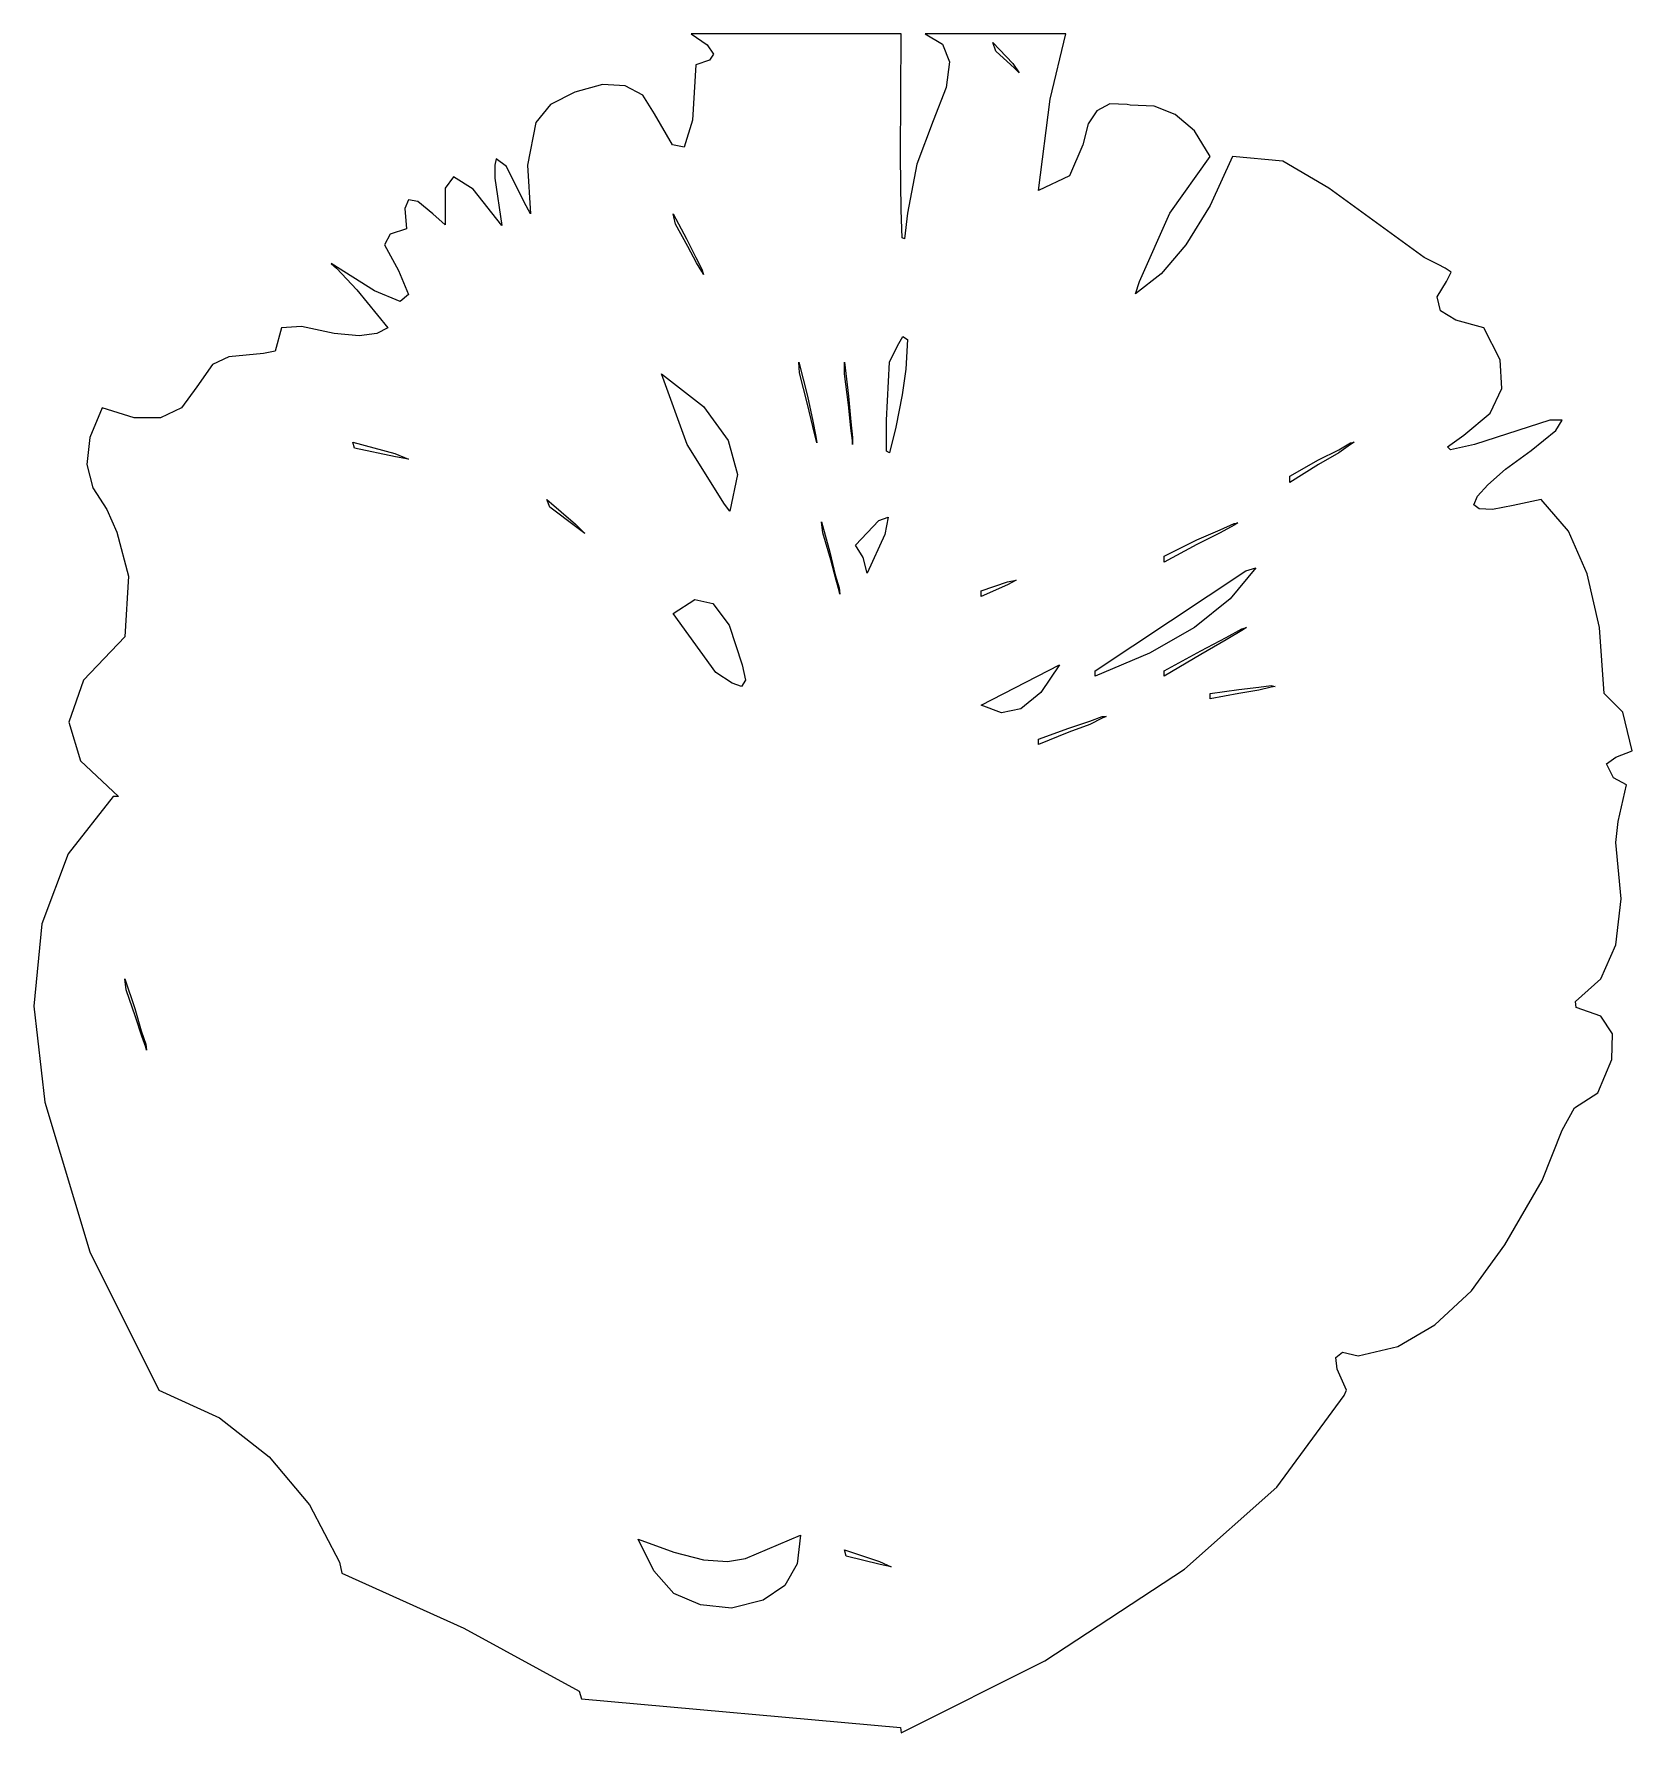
# Model space of a CAD drawing. Extents: x 4.48 to 6.54, y 12.68 to 14.87.
import ezdxf

# ---------------------------------------------------------------- set-up
doc = ezdxf.new("R2010")
doc.units = 0
doc.layers.get('0').update_dxf_attribs({"linetype": 'CONTINUOUS'})

msp = doc.modelspace()

# ---------------------------------------------------------------- linework, layer by layer
for p, q in [((5.5984, 14.8656), (5.3274, 14.8656)), ((5.3274, 14.8656), (5.3484, 14.8516)), ((5.3484, 14.8516), (5.3564, 14.8396)), ((5.5974, 14.7076), (5.5984, 14.8656)), ((5.8104, 14.8656), (5.6294, 14.8656)), ((5.6294, 14.8656), (5.6514, 14.8526)), ((5.6514, 14.8526), (5.6604, 14.8296)), ((5.7164, 14.8546), (5.7424, 14.8276)), ((5.7204, 14.8436), (5.7164, 14.8546)), ((5.7904, 14.7816), (5.8104, 14.8656)), ((5.3514, 14.8316), (5.3334, 14.8256)), ((5.3564, 14.8396), (5.3514, 14.8316)), ((5.6604, 14.8296), (5.6564, 14.7966)), ((5.7444, 14.8216), (5.7204, 14.8436)), ((5.7424, 14.8276), (5.7504, 14.8156)), ((5.3334, 14.8256), (5.3294, 14.7546)), ((5.7504, 14.8156), (5.7444, 14.8216)), ((5.1774, 14.7906), (5.1464, 14.7746)), ((5.2134, 14.8006), (5.1774, 14.7906)), ((5.2424, 14.7986), (5.2134, 14.8006)), ((5.2654, 14.7866), (5.2424, 14.7986)), ((5.2804, 14.7626), (5.2654, 14.7866)), ((5.6564, 14.7966), (5.6394, 14.7536)), ((5.1464, 14.7746), (5.1274, 14.7516)), ((5.3034, 14.7226), (5.2804, 14.7626)), ((5.7754, 14.6636), (5.7904, 14.7816)), ((5.8504, 14.7666), (5.8394, 14.7496)), ((5.8674, 14.7756), (5.8504, 14.7666)), ((5.8894, 14.7746), (5.8674, 14.7756)), ((5.8934, 14.7736), (5.8894, 14.7746)), ((5.9244, 14.7726), (5.8934, 14.7736)), ((5.9514, 14.7616), (5.9244, 14.7726)), ((5.9764, 14.7406), (5.9514, 14.7616)), ((5.1274, 14.7516), (5.1164, 14.6966)), ((5.3294, 14.7546), (5.3184, 14.7196)), ((5.6394, 14.7536), (5.6184, 14.6976)), ((5.8394, 14.7496), (5.8324, 14.7226)), ((5.9964, 14.7076), (5.9764, 14.7406)), ((5.3184, 14.7196), (5.3034, 14.7226)), ((5.8324, 14.7226), (5.8154, 14.6826)), ((5.0764, 14.7046), (5.0744, 14.6966)), ((5.0744, 14.6966), (5.0744, 14.6796)), ((5.0894, 14.6946), (5.0764, 14.7046)), ((5.1164, 14.6966), (5.1204, 14.6336)), ((5.5984, 14.6386), (5.5974, 14.7076)), ((5.6184, 14.6976), (5.6064, 14.6346)), ((5.9444, 14.6346), (5.9964, 14.7076)), ((6.0254, 14.7076), (5.9964, 14.6446)), ((6.0904, 14.7016), (6.0254, 14.7076)), ((6.1494, 14.6666), (6.0904, 14.7016)), ((5.0214, 14.6816), (5.0104, 14.6666)), ((5.0464, 14.6656), (5.0214, 14.6816)), ((5.0744, 14.6796), (5.0834, 14.6186)), ((5.1124, 14.6486), (5.0894, 14.6946)), ((5.8154, 14.6826), (5.7754, 14.6636)), ((4.9634, 14.6516), (4.9584, 14.6406)), ((4.9754, 14.6496), (4.9634, 14.6516)), ((5.0104, 14.6666), (5.0104, 14.6196)), ((5.0834, 14.6186), (5.0464, 14.6656)), ((6.2724, 14.5776), (6.1494, 14.6666)), ((4.9584, 14.6406), (4.9604, 14.6146)), ((4.9944, 14.6336), (4.9754, 14.6496)), ((5.0104, 14.6196), (4.9944, 14.6336)), ((5.1204, 14.6336), (5.1124, 14.6486)), ((5.3074, 14.6206), (5.3044, 14.6336)), ((5.3044, 14.6336), (5.3214, 14.6016)), ((5.5994, 14.6026), (5.5984, 14.6386)), ((5.6064, 14.6346), (5.6024, 14.6016)), ((5.9054, 14.5466), (5.9444, 14.6346)), ((5.9964, 14.6446), (5.9654, 14.5936)), ((4.9394, 14.6076), (4.9324, 14.5936)), ((4.9604, 14.6146), (4.9394, 14.6076)), ((5.3234, 14.5916), (5.3074, 14.6206)), ((4.9324, 14.5936), (4.9504, 14.5606)), ((5.3214, 14.6016), (5.3334, 14.5776)), ((5.3344, 14.5706), (5.3234, 14.5916)), ((5.6024, 14.6016), (5.5994, 14.6026)), ((5.9654, 14.5936), (5.9334, 14.5566)), ((4.9194, 14.5346), (4.8634, 14.5696)), ((4.8634, 14.5696), (4.8704, 14.5636)), ((4.8704, 14.5636), (4.8964, 14.5356)), ((5.3334, 14.5776), (5.3414, 14.5626)), ((5.3414, 14.5596), (5.3344, 14.5706)), ((6.2904, 14.5686), (6.2724, 14.5776)), ((6.2994, 14.5636), (6.2904, 14.5686)), ((6.3074, 14.5586), (6.2994, 14.5636)), ((4.9504, 14.5606), (4.9634, 14.5296)), ((5.3414, 14.5626), (5.3434, 14.5556)), ((5.3434, 14.5556), (5.3414, 14.5596)), ((5.9334, 14.5566), (5.9004, 14.5306)), ((5.9004, 14.5306), (5.9054, 14.5466)), ((6.2894, 14.5266), (6.3014, 14.5466)), ((6.3014, 14.5466), (6.3074, 14.5586)), ((4.8964, 14.5356), (4.9364, 14.4866)), ((4.9524, 14.5206), (4.9194, 14.5346)), ((4.9634, 14.5296), (4.9524, 14.5206)), ((6.2934, 14.5086), (6.2894, 14.5266)), ((6.3134, 14.4966), (6.2934, 14.5086)), ((4.7994, 14.4866), (4.7914, 14.4566)), ((4.8254, 14.4886), (4.7994, 14.4866)), ((4.8674, 14.4796), (4.8254, 14.4886)), ((4.8994, 14.4766), (4.8674, 14.4796)), ((4.9224, 14.4796), (4.8994, 14.4766)), ((4.9364, 14.4866), (4.9224, 14.4796)), ((6.3494, 14.4866), (6.3134, 14.4966)), ((6.3704, 14.4456), (6.3494, 14.4866)), ((4.7914, 14.4566), (4.7764, 14.4536)), ((5.5834, 14.4426), (5.5934, 14.4636)), ((5.5934, 14.4636), (5.6004, 14.4756)), ((5.6004, 14.4756), (5.6064, 14.4716)), ((5.6064, 14.4716), (5.6044, 14.4336)), ((4.7104, 14.4396), (4.6904, 14.4106)), ((4.7314, 14.4496), (4.7104, 14.4396)), ((4.7764, 14.4536), (4.7314, 14.4496)), ((5.4674, 14.4286), (5.4664, 14.4426)), ((5.4664, 14.4426), (5.4774, 14.3986)), ((5.5254, 14.4276), (5.5254, 14.4426)), ((5.5254, 14.4426), (5.5304, 14.3986)), ((5.5794, 14.3676), (5.5834, 14.4426)), ((5.6044, 14.4336), (5.5994, 14.4006)), ((6.3724, 14.4086), (6.3704, 14.4456)), ((4.6904, 14.4106), (4.6704, 14.3836)), ((5.3224, 14.3366), (5.2894, 14.4276)), ((5.2894, 14.4276), (5.3434, 14.3856)), ((5.4774, 14.3886), (5.4674, 14.4286)), ((5.5304, 14.3876), (5.5254, 14.4276)), ((5.4774, 14.3986), (5.4844, 14.3666)), ((5.4844, 14.3596), (5.4774, 14.3886)), ((5.5304, 14.3986), (5.5334, 14.3656)), ((5.5994, 14.4006), (5.5914, 14.3586)), ((6.3574, 14.3766), (6.3724, 14.4086)), ((4.5684, 14.3836), (4.5524, 14.3456)), ((4.6094, 14.3706), (4.5684, 14.3836)), ((4.6434, 14.3706), (4.6094, 14.3706)), ((4.6704, 14.3836), (4.6434, 14.3706)), ((5.3434, 14.3856), (5.3754, 14.3416)), ((5.4844, 14.3666), (5.4884, 14.3466)), ((5.5334, 14.3576), (5.5304, 14.3876)), ((5.5794, 14.3276), (5.5794, 14.3676)), ((6.3234, 14.3486), (6.3574, 14.3766)), ((6.4344, 14.3676), (6.3934, 14.3546)), ((6.4504, 14.3676), (6.4344, 14.3676)), ((6.4424, 14.3546), (6.4504, 14.3676)), ((4.5524, 14.3456), (4.5484, 14.3106)), ((5.4884, 14.3436), (5.4844, 14.3596)), ((5.4884, 14.3466), (5.4894, 14.3386)), ((5.5334, 14.3656), (5.5354, 14.3456)), ((5.5354, 14.3416), (5.5334, 14.3576)), ((5.5354, 14.3456), (5.5354, 14.3366)), ((5.5914, 14.3586), (5.5834, 14.3256)), ((6.3024, 14.3336), (6.3234, 14.3486)), ((6.3934, 14.3546), (6.3374, 14.3366)), ((6.4104, 14.3286), (6.4424, 14.3546)), ((4.8914, 14.3396), (4.9454, 14.3246)), ((4.8934, 14.3316), (4.8914, 14.3396)), ((4.9464, 14.3206), (4.8934, 14.3316)), ((4.9454, 14.3246), (4.9634, 14.3176)), ((5.3704, 14.2596), (5.3224, 14.3366)), ((5.3754, 14.3416), (5.3874, 14.2976)), ((5.4894, 14.3386), (5.4884, 14.3436)), ((5.5354, 14.3366), (5.5354, 14.3416)), ((5.5834, 14.3256), (5.5794, 14.3276)), ((6.1364, 14.3166), (6.1624, 14.3296)), ((6.1624, 14.3256), (6.1364, 14.3106)), ((6.1624, 14.3296), (6.1774, 14.3386)), ((6.1774, 14.3366), (6.1624, 14.3256)), ((6.1774, 14.3386), (6.1824, 14.3396)), ((6.1824, 14.3396), (6.1774, 14.3366)), ((6.3064, 14.3296), (6.3024, 14.3336)), ((6.3374, 14.3366), (6.3064, 14.3296)), ((6.3774, 14.3046), (6.4104, 14.3286)), ((4.5484, 14.3106), (4.5564, 14.2806)), ((4.9634, 14.3176), (4.9464, 14.3206)), ((6.0994, 14.2956), (6.1364, 14.3166)), ((6.1364, 14.3106), (6.0994, 14.2876)), ((6.3544, 14.2846), (6.3774, 14.3046)), ((4.5564, 14.2806), (4.5744, 14.2526)), ((5.3874, 14.2976), (5.3774, 14.2506)), ((6.0994, 14.2876), (6.0994, 14.2956)), ((6.3414, 14.2696), (6.3544, 14.2846)), ((5.1454, 14.2556), (5.1414, 14.2656)), ((5.1414, 14.2656), (5.1784, 14.2336)), ((5.3774, 14.2506), (5.3704, 14.2596)), ((6.3364, 14.2586), (6.3414, 14.2696)), ((6.3434, 14.2536), (6.3364, 14.2586)), ((6.3874, 14.2576), (6.3604, 14.2526)), ((6.4234, 14.2656), (6.3874, 14.2576)), ((6.4584, 14.2246), (6.4234, 14.2656)), ((4.5744, 14.2526), (4.5874, 14.2236)), ((5.1804, 14.2296), (5.1454, 14.2556)), ((5.4954, 14.2366), (5.5064, 14.1976)), ((5.4974, 14.2226), (5.4954, 14.2366)), ((5.5394, 14.2066), (5.5694, 14.2386)), ((5.5694, 14.2386), (5.5814, 14.2426)), ((5.5814, 14.2426), (5.5774, 14.2206)), ((6.0274, 14.2346), (6.0324, 14.2356)), ((6.0324, 14.2356), (6.0274, 14.2326)), ((6.3604, 14.2526), (6.3434, 14.2536)), ((4.5874, 14.2236), (4.6024, 14.1666)), ((5.1784, 14.2336), (5.1904, 14.2216)), ((5.1904, 14.2216), (5.1804, 14.2296)), ((5.5074, 14.1876), (5.4974, 14.2226)), ((5.5774, 14.2206), (5.5544, 14.1706)), ((5.9374, 14.1926), (5.9794, 14.2136)), ((5.9794, 14.2136), (6.0094, 14.2266)), ((6.0094, 14.2226), (5.9794, 14.2076)), ((6.0094, 14.2266), (6.0274, 14.2346)), ((6.0274, 14.2326), (6.0094, 14.2226)), ((6.4824, 14.1696), (6.4584, 14.2246)), ((5.5064, 14.1976), (5.5134, 14.1686)), ((5.5494, 14.1906), (5.5394, 14.2066)), ((5.9794, 14.2076), (5.9374, 14.1846)), ((5.9374, 14.1846), (5.9374, 14.1926)), ((5.5144, 14.1616), (5.5074, 14.1876)), ((5.5544, 14.1706), (5.5494, 14.1906)), ((5.8484, 14.0446), (6.0424, 14.1736)), ((6.0554, 14.1776), (6.0224, 14.1376)), ((6.0424, 14.1736), (6.0554, 14.1776)), ((6.4984, 14.1006), (6.4824, 14.1696)), ((4.6024, 14.1666), (4.5974, 14.0886)), ((5.5134, 14.1686), (5.5184, 14.1516)), ((5.5184, 14.1476), (5.5144, 14.1616)), ((5.5184, 14.1516), (5.5194, 14.1436)), ((5.5194, 14.1436), (5.5184, 14.1476)), ((5.7014, 14.1476), (5.7354, 14.1596)), ((5.7354, 14.1556), (5.7014, 14.1406)), ((5.7014, 14.1406), (5.7014, 14.1476)), ((5.7354, 14.1596), (5.7464, 14.1616)), ((5.7464, 14.1616), (5.7354, 14.1556)), ((5.3044, 14.1186), (5.3324, 14.1366)), ((5.3324, 14.1366), (5.3554, 14.1316)), ((5.3554, 14.1316), (5.3764, 14.1036)), ((6.0224, 14.1376), (5.9764, 14.1006)), ((5.3594, 14.0426), (5.3044, 14.1186)), ((4.5974, 14.0886), (4.5444, 14.0326)), ((5.3764, 14.1036), (5.3934, 14.0526)), ((5.9764, 14.1006), (5.9184, 14.0676)), ((5.9844, 14.0706), (6.0174, 14.0876)), ((6.0174, 14.0846), (5.9844, 14.0656)), ((6.0174, 14.0876), (6.0374, 14.0986)), ((6.0374, 14.0966), (6.0174, 14.0846)), ((6.0374, 14.0986), (6.0434, 14.1006)), ((6.0434, 14.1006), (6.0374, 14.0966)), ((6.5044, 14.0156), (6.4984, 14.1006)), ((5.9184, 14.0676), (5.8484, 14.0376)), ((5.9374, 14.0446), (5.9844, 14.0706)), ((5.9844, 14.0656), (5.9374, 14.0376)), ((5.3804, 14.0286), (5.3594, 14.0426)), ((5.3934, 14.0526), (5.3974, 14.0326)), ((5.7014, 14.0006), (5.8024, 14.0526)), ((5.8024, 14.0526), (5.7784, 14.0166)), ((5.8484, 14.0376), (5.8484, 14.0446)), ((5.9374, 14.0376), (5.9374, 14.0446)), ((4.5444, 14.0326), (4.5254, 13.9786)), ((5.3924, 14.0246), (5.3804, 14.0286)), ((5.3974, 14.0326), (5.3924, 14.0246)), ((5.7784, 14.0166), (5.7524, 13.9956)), ((5.9964, 14.0156), (6.0334, 14.0206)), ((6.0334, 14.0206), (6.0594, 14.0236)), ((6.0594, 14.0196), (6.0334, 14.0156)), ((6.0594, 14.0236), (6.0754, 14.0256)), ((6.0754, 14.0236), (6.0594, 14.0196)), ((6.0754, 14.0256), (6.0804, 14.0246)), ((6.0804, 14.0246), (6.0754, 14.0236)), ((5.7274, 13.9906), (5.7014, 14.0006)), ((5.7524, 13.9956), (5.7274, 13.9906)), ((6.0334, 14.0156), (5.9964, 14.0086)), ((5.9964, 14.0086), (5.9964, 14.0156)), ((6.5284, 13.9916), (6.5044, 14.0156)), ((4.5254, 13.9786), (4.5404, 13.9286)), ((5.8144, 13.9706), (5.8414, 13.9796)), ((5.8414, 13.9756), (5.8144, 13.9656)), ((5.8414, 13.9796), (5.8574, 13.9856)), ((5.8574, 13.9836), (5.8414, 13.9756)), ((5.8574, 13.9856), (5.8624, 13.9856)), ((5.8624, 13.9856), (5.8574, 13.9836)), ((6.5404, 13.9416), (6.5284, 13.9916)), ((5.7754, 13.9566), (5.8144, 13.9706)), ((5.8144, 13.9656), (5.7754, 13.9496)), ((5.7754, 13.9496), (5.7754, 13.9566)), ((4.5404, 13.9286), (4.5894, 13.8826)), ((6.5074, 13.9246), (6.5194, 13.9336)), ((6.5194, 13.9336), (6.5404, 13.9416)), ((6.5164, 13.9066), (6.5074, 13.9246)), ((6.5334, 13.8976), (6.5164, 13.9066)), ((6.5224, 13.8506), (6.5334, 13.8976)), ((4.5824, 13.8826), (4.5244, 13.8086)), ((4.5894, 13.8826), (4.5824, 13.8826)), ((6.5194, 13.8236), (6.5224, 13.8506)), ((6.5264, 13.7506), (6.5194, 13.8236)), ((4.5244, 13.8086), (4.4904, 13.7186)), ((6.5194, 13.6916), (6.5264, 13.7506)), ((4.4904, 13.7186), (4.4804, 13.6126)), ((6.5004, 13.6476), (6.5194, 13.6916)), ((4.5994, 13.6336), (4.5974, 13.6476)), ((4.5974, 13.6476), (4.6104, 13.6096)), ((6.4674, 13.6186), (6.5004, 13.6476)), ((4.6114, 13.5986), (4.5994, 13.6336)), ((4.4804, 13.6126), (4.4944, 13.4886)), ((4.6104, 13.6096), (4.6184, 13.5806)), ((6.4684, 13.6106), (6.4674, 13.6186)), ((6.5004, 13.5996), (6.4684, 13.6106)), ((4.6194, 13.5736), (4.6114, 13.5986)), ((4.6184, 13.5806), (4.6244, 13.5636)), ((6.5154, 13.5766), (6.5004, 13.5996)), ((4.6244, 13.5596), (4.6194, 13.5736)), ((4.6244, 13.5636), (4.6254, 13.5556)), ((4.6254, 13.5556), (4.6244, 13.5596)), ((6.5144, 13.5436), (6.5154, 13.5766)), ((6.4964, 13.5006), (6.5144, 13.5436)), ((6.4664, 13.4816), (6.4964, 13.5006)), ((4.4944, 13.4886), (4.5524, 13.2956)), ((6.4504, 13.4526), (6.4664, 13.4816)), ((6.4244, 13.3876), (6.4504, 13.4526)), ((6.3764, 13.3046), (6.4244, 13.3876)), ((4.5524, 13.2956), (4.6414, 13.1176)), ((6.3334, 13.2456), (6.3764, 13.3046)), ((6.2864, 13.2016), (6.3334, 13.2456)), ((6.2384, 13.1736), (6.2864, 13.2016)), ((6.1584, 13.1596), (6.1674, 13.1666)), ((6.1674, 13.1666), (6.1874, 13.1616)), ((6.1874, 13.1616), (6.2384, 13.1736)), ((6.1604, 13.1446), (6.1584, 13.1596)), ((6.1724, 13.1176), (6.1604, 13.1446)), ((4.6414, 13.1176), (4.7194, 13.0816)), ((6.0824, 12.9926), (6.1694, 13.1106)), ((6.1694, 13.1106), (6.1724, 13.1176)), ((4.7194, 13.0816), (4.7834, 13.0316)), ((4.7834, 13.0316), (4.8354, 12.9696)), ((5.9634, 12.8866), (6.0824, 12.9926)), ((4.8354, 12.9696), (4.8744, 12.8956)), ((5.2794, 12.8846), (5.2594, 12.9256)), ((5.2594, 12.9256), (5.3054, 12.9086)), ((5.3974, 12.9006), (5.4684, 12.9306)), ((5.4684, 12.9306), (5.4644, 12.8936)), ((5.3054, 12.9086), (5.3434, 12.8986)), ((5.3744, 12.8966), (5.3974, 12.9006)), ((5.5274, 12.9036), (5.5254, 12.9116)), ((5.5254, 12.9116), (5.5704, 12.8966)), ((5.5714, 12.8926), (5.5274, 12.9036)), ((4.8744, 12.8956), (4.8774, 12.8816)), ((4.8774, 12.8816), (5.0344, 12.8106)), ((5.3054, 12.8556), (5.2794, 12.8846)), ((5.3434, 12.8986), (5.3744, 12.8966)), ((5.4644, 12.8936), (5.4484, 12.8656)), ((5.5704, 12.8966), (5.5854, 12.8896)), ((5.5854, 12.8896), (5.5714, 12.8926)), ((5.7834, 12.7686), (5.9634, 12.8866)), ((5.3394, 12.8406), (5.3054, 12.8556)), ((5.4484, 12.8656), (5.4204, 12.8466)), ((5.3794, 12.8366), (5.3394, 12.8406)), ((5.4204, 12.8466), (5.3794, 12.8366)), ((5.0344, 12.8106), (5.1834, 12.7296)), ((5.5984, 12.6756), (5.7834, 12.7686)), ((5.1834, 12.7296), (5.1864, 12.7196)), ((5.1864, 12.7196), (5.5974, 12.6826)), ((5.5974, 12.6826), (5.5984, 12.6756))]:
    msp.add_line(p, q)

doc.saveas('drawing.dxf')
